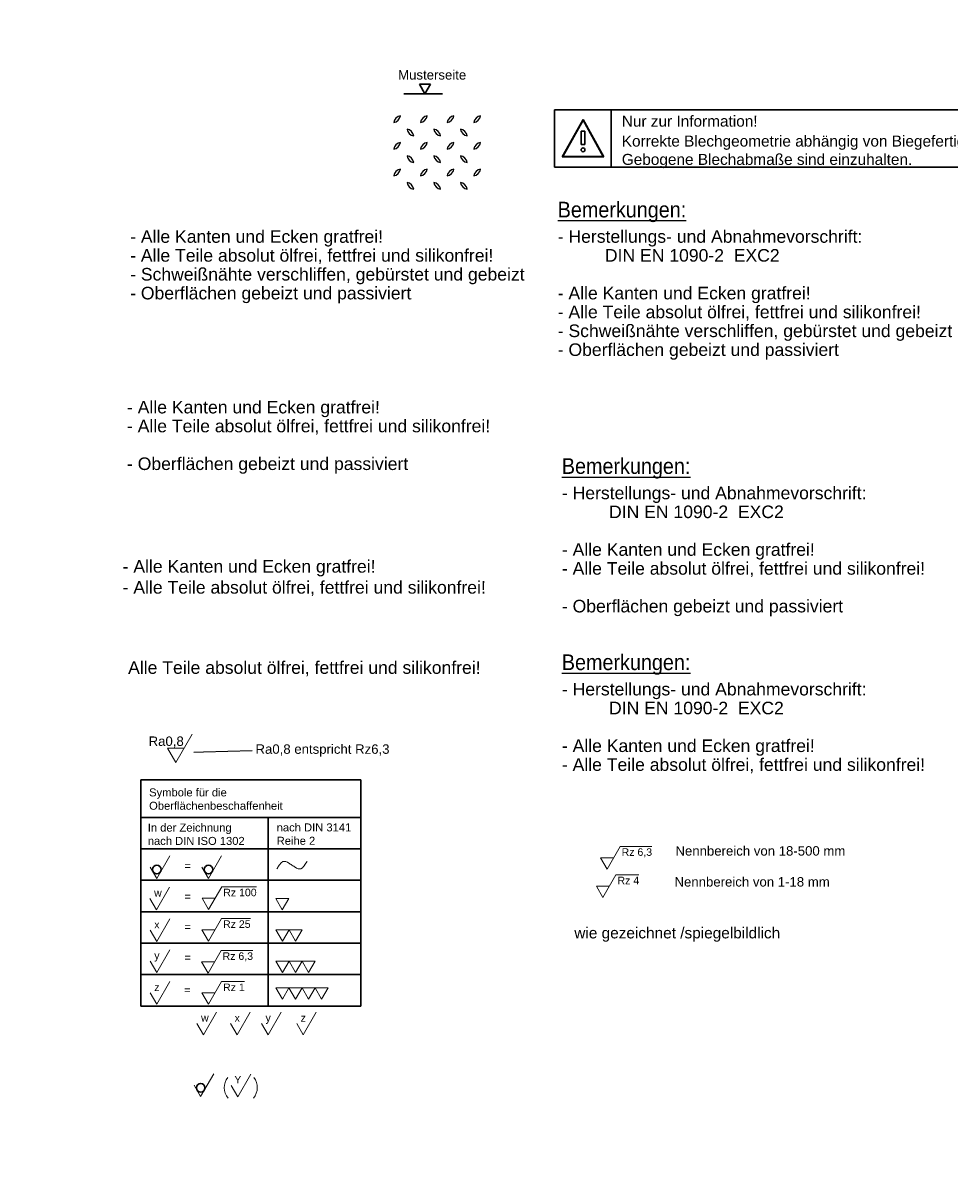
# Model space of a CAD drawing. Header units: millimetres. Extents: x 0 to 1085, y -338 to 366.
# Drawn here: x 427.2 to 723, y 0 to 366.2 of the extents above; entities that cross this region are included whole.
import ezdxf
from ezdxf import colors
from ezdxf.entities.mleader import LeaderData, LeaderLine
from ezdxf.enums import TextEntityAlignment as Align
from ezdxf.math import Vec2, Vec3

# ---------------------------------------------------------------- set-up
doc = ezdxf.new("R2010")
doc.units = ezdxf.units.MM
doc.layers.add('AM_6', color=2, linetype='Continuous')
doc.layers.add('Default', color=7, linetype='Continuous')
doc.styles.add('SEACAD_Arial', font='arial.ttf')

# ---------------------------------------------------------------- blocks, each defined once
blk = doc.blocks.new('SEANNOT_GROUP')
at = {"layer": 'Default', "color": 96, "linetype": 'Continuous', "lineweight": 15}
for p, q in [((613, 97.01), (617.16, 104.21)), ((617.16, 104.21), (627.29, 104.21)), ((610.93, 100.61), (613, 97.01)), ((615.08, 100.61), (610.93, 100.61))]:
    blk.add_line(p, q, dxfattribs=at)
at = {"layer": 'Default', "color": 96, "linetype": 'Continuous', "lineweight": 5, "style": 'SEACAD_Arial'}
blk.add_text('Rz 6,3', height=2.4, dxfattribs=at).set_placement((617.64, 103.61), align=Align.TOP_LEFT)
blk = doc.blocks.new('SEANNOT_GROUP1')
at = {"layer": 'Default', "color": 96, "linetype": 'Continuous', "lineweight": 15}
for p, q in [((609.6, 91.57), (611.68, 87.97)), ((613.76, 91.57), (609.6, 91.57)), ((611.68, 87.97), (615.84, 95.17)), ((615.84, 95.17), (623.15, 95.17))]:
    blk.add_line(p, q, dxfattribs=at)
at = {"layer": 'Default', "color": 96, "linetype": 'Continuous', "lineweight": 5, "style": 'SEACAD_Arial'}
blk.add_text('Rz 4', height=2.4, dxfattribs=at).set_placement((616.32, 94.57), align=Align.TOP_LEFT)
blk = doc.blocks.new('_INTEGRAL')
at = {"color": 0}
for p, q in [((0, 0), (-1, 0)), ((-0.5, -0.5), (0.5, 0.5))]:
    blk.add_line(p, q, dxfattribs=at)
blk = doc.blocks.new('_DOT')
at = {"color": 0}
blk.add_line((0, 0), (-1, 0), dxfattribs=at)
at = {"color": 0, "const_width": 0.333}
blk.add_lwpolyline([(-0.1665, 0, 1), (0.1665, 0, 1)], format="xyb", close=True, dxfattribs=at)
blk = doc.blocks.new('SEANNOT_GROUP8')
at = {"layer": 'Default', "color": 96, "linetype": 'Continuous', "lineweight": 15}
for p, q in [((484.63, 44.28), (488.79, 51.48)), ((482.55, 47.88), (484.63, 44.28))]:
    blk.add_line(p, q, dxfattribs=at)
at = {"layer": 'Default', "color": 96, "linetype": 'Continuous', "lineweight": 5, "style": 'SEACAD_Arial'}
blk.add_text(' w', height=2.4, dxfattribs=at).set_placement((482.93, 50.88), align=Align.TOP_LEFT)
blk = doc.blocks.new('SEANNOT_GROUP9')
at = {"layer": 'Default', "color": 96, "linetype": 'Continuous', "lineweight": 15}
for p, q in [((495.34, 44.24), (499.5, 51.44)), ((493.27, 47.84), (495.34, 44.24))]:
    blk.add_line(p, q, dxfattribs=at)
at = {"layer": 'Default', "color": 96, "linetype": 'Continuous', "lineweight": 5, "style": 'SEACAD_Arial'}
blk.add_text('x', height=2.4, dxfattribs=at).set_placement((494.53, 50.84), align=Align.TOP_LEFT)
blk = doc.blocks.new('SEANNOT_GROUP10')
at = {"layer": 'Default', "color": 96, "linetype": 'Continuous', "lineweight": 15}
for p, q in [((505.18, 44.28), (509.34, 51.48)), ((503.1, 47.88), (505.18, 44.28))]:
    blk.add_line(p, q, dxfattribs=at)
at = {"layer": 'Default', "color": 96, "linetype": 'Continuous', "lineweight": 5, "style": 'SEACAD_Arial'}
blk.add_text('y', height=2.4, dxfattribs=at).set_placement((504.37, 50.88), align=Align.TOP_LEFT)
blk = doc.blocks.new('SEANNOT_GROUP11')
at = {"layer": 'Default', "color": 96, "linetype": 'Continuous', "lineweight": 15}
for p, q in [((516.36, 44.28), (520.51, 51.48)), ((514.28, 47.88), (516.36, 44.28))]:
    blk.add_line(p, q, dxfattribs=at)
at = {"layer": 'Default', "color": 96, "linetype": 'Continuous', "lineweight": 5, "style": 'SEACAD_Arial'}
blk.add_text('z', height=2.4, dxfattribs=at).set_placement((515.55, 50.88), align=Align.TOP_LEFT)
blk = doc.blocks.new('_SE_FILLED')
at = {"color": 0}
blk.add_line((0, 0), (-1, 0), dxfattribs=at)
blk.add_solid([(0, 0), (-1, -0.1665), (-1, 0.1665), (0, 0)], dxfattribs=at)
blk = doc.blocks.new('SEANNOT_GROUP13')
at = {"layer": 'Default', "color": 96, "linetype": 'Continuous', "lineweight": 15}
for p, q in [((475.8, 130.94), (481, 139.94)), ((473.21, 135.44), (475.8, 130.94)), ((478.4, 135.44), (473.21, 135.44))]:
    blk.add_line(p, q, dxfattribs=at)
at = {"layer": 'Default', "color": 96, "linetype": 'Continuous', "lineweight": 5, "style": 'SEACAD_Arial'}
blk.add_text('Ra0,8', height=3, dxfattribs=at).set_placement((467.18, 139.19), align=Align.TOP_LEFT)
blk = doc.blocks.new('Leppersdorf_2')
at = {"layer": 'AM_6', "insert": (-116.42, 52.3), "char_height": 5, "width": 43.6413, "attachment_point": 1, "style": 'SEACAD_Arial'}
blk.add_mtext('{\\fArial|b0||i0||c0|p34;\\C0;\\L\\H5.;\\W0.9;Bemerkungen:\\P}', dxfattribs=at)
at = {"layer": 'Default', "insert": (-116.41, 43.24), "char_height": 4, "width": 127.6, "attachment_point": 1, "line_spacing_factor": 0.9}
blk.add_mtext('{\\fArial|b0||i0||c0|p34;\\C7;\\H4.;\\W1.;- Herstellungs- und Abnahmevorschrift: \\P}{\\fArial|b0||i0||c0|p34;\\C7;\\H4.;\\W1.;\\pxi3.75;DIN EN 1090-2  EXC2\\P}{\\fArial|b0||i0||c0|p34;\\C7;\\H4.;\\W1.;\\pxi3.75;\\P}{\\fArial|b0||i0||c0|p34;\\C7;\\H4.;\\W1.;\\pi0,l0;- Alle Kanten und Ecken gratfrei!\\P}{\\fArial|b0||i0||c0|p34;\\C7;\\H4.;\\W1.;\\pi0,l0;- Alle Teile absolut ölfrei, fettfrei und silikonfrei!\\P}{\\fArial|b0||i0||c0|p34;\\C7;\\H4.;\\W1.;\\pi0,l0;\\P}{\\fArial|b0||i0||c0|p34;\\C7;\\H4.;\\W1.;\\pi0,l0;- Oberflächen gebeizt und passiviert}', dxfattribs=at)
blk = doc.blocks.new('Leppersdorf')
at = {"layer": 'AM_6', "insert": (-126.42, 52.06), "char_height": 5, "width": 43.6413, "attachment_point": 1, "style": 'SEACAD_Arial'}
blk.add_mtext('{\\fArial|b0||i0||c0|p34;\\C0;\\L\\H5.;\\W0.9;Bemerkungen:\\P}', dxfattribs=at)
at = {"layer": 'Default', "insert": (-126.41, 43.01), "char_height": 4, "width": 138.5044, "attachment_point": 1, "line_spacing_factor": 0.9}
blk.add_mtext('{\\fArial|b0||i0||c0|p34;\\C7;\\H4.;\\W1.;- Herstellungs- und Abnahmevorschrift: \\P}{\\fArial|b0||i0||c0|p34;\\C7;\\H4.;\\W1.;\\pxi3.75;DIN EN 1090-2  EXC2\\P}{\\fArial|b0||i0||c0|p34;\\C7;\\H4.;\\W1.;\\pxi3.75;\\P}{\\fArial|b0||i0||c0|p34;\\C7;\\H4.;\\W1.;\\pi0,l0;- Alle Kanten und Ecken gratfrei!\\P}{\\fArial|b0||i0||c0|p34;\\C7;\\H4.;\\W1.;\\pi0,l0;- Alle Teile absolut ölfrei, fettfrei und silikonfrei!\\P}{\\fArial|b0||i0||c0|p34;\\C7;\\H4.;\\W1.;\\pi0,l0;- Schweißnähte verschliffen, gebürstet und gebeizt\\P}{\\fArial|b0||i0||c0|p34;\\C7;\\H4.;\\W1.;\\pi0,l0;- Oberflächen gebeizt und passiviert}', dxfattribs=at)
blk = doc.blocks.new('Bemerkung1')
at = {"layer": 'AM_6', "insert": (-116.37, 39.55), "char_height": 5, "width": 43.6413, "attachment_point": 1, "style": 'SEACAD_Arial'}
blk.add_mtext('{\\fArial|b0||i0||c0|p34;\\C0;\\L\\H5.;\\W0.9;Bemerkungen:\\P}', dxfattribs=at)
at = {"layer": 'Default', "insert": (-116.36, 30.49), "char_height": 4, "width": 127.6, "attachment_point": 1, "line_spacing_factor": 0.9}
blk.add_mtext('{\\fArial|b0||i0||c0|p34;\\C7;\\H4.;\\W1.;- Herstellungs- und Abnahmevorschrift: \\P}{\\fArial|b0||i0||c0|p34;\\C7;\\H4.;\\W1.;\\pxi3.75;DIN EN 1090-2  EXC2\\P}{\\fArial|b0||i0||c0|p34;\\C7;\\H4.;\\W1.;\\pxi3.75;\\P}{\\fArial|b0||i0||c0|p34;\\C7;\\H4.;\\W1.;\\pi0,l0;- Alle Kanten und Ecken gratfrei!\\P}{\\fArial|b0||i0||c0|p34;\\C7;\\H4.;\\W1.;\\pi0,l0;- Alle Teile absolut ölfrei, fettfrei und silikonfrei!\\P}', dxfattribs=at)
blk = doc.blocks.new('Achtung')
at = {"color": 1, "linetype": 'Continuous', "lineweight": 35}
for p, q in [((-6.62, 11.91), (-13.24, 0)), ((-13.02, 0.13), (-6.62, 11.65)), ((-6.62, 11.91), (0, 0)), ((-6.62, 11.65), (-6.62, 11.91)), ((0, 0), (-6.62, 11.91)), ((-6.62, 11.65), (-0.22, 0.13)), ((-13.24, 0), (-13.02, 0.13)), ((-13.24, 0), (-13.02, 0.13)), ((0, 0), (-13.24, 0)), ((-13.02, 0.13), (-0.22, 0.13)), ((-0.22, 0.13), (0, 0)), ((-0.22, 0.13), (0, 0))]:
    blk.add_line(p, q, dxfattribs=at)
at = {"color": 7, "linetype": 'Continuous', "lineweight": 35}
for p, q in [((-7.22, 3.86), (-7.22, 8.12)), ((-7.22, 8.12), (-6.01, 8.12)), ((-6.01, 8.12), (-6.01, 3.86)), ((-6.01, 3.86), (-7.22, 3.86))]:
    blk.add_line(p, q, dxfattribs=at)
blk.add_circle((-6.62, 2.22), 0.599, dxfattribs=at)
at = {"layer": 'Default', "color": 1, "linetype": 'Continuous', "lineweight": 35}
for p, q in [((-6.62, 11.91), (-6.62, 11.65)), ((-3, 0), (-13.24, 0))]:
    blk.add_line(p, q, dxfattribs=at)
blk = doc.blocks.new('Blechgeometrie')
at = {"layer": 'Default', "color": 7, "linetype": 'Continuous', "lineweight": 35}
for p, q in [((0, 0), (0, 18.26)), ((0, 18.26), (141.61, 18.26)), ((17.94, 18.26), (17.94, 0)), ((141.61, 18.26), (141.61, 0)), ((141.61, 0), (0, 0))]:
    blk.add_line(p, q, dxfattribs=at)
at = {"layer": 'Default', "color": 7}
blk.add_blockref('Achtung', (15.65, 3.34), dxfattribs=at)
at = {"layer": 'AM_6', "insert": (21.35, 16.43), "char_height": 3.5, "width": 51.3872, "attachment_point": 1}
blk.add_mtext('{\\fArial|b0||i0||c0|p34;\\C0;\\H3.5;\\W1.;Nur zur Information!\\P}', dxfattribs=at)
at = {"layer": 'Default', "insert": (21.35, 10.09), "char_height": 3.5, "width": 120.2586, "attachment_point": 1}
blk.add_mtext('{\\fArial|b0||i0||c0|p34;\\C7;\\H3.5;\\W1.;Korrekte Blechgeometrie abhängig von Biegefertigung.\\P}{\\fArial|b0||i0||c0|p34;\\C7;\\H3.5;\\W1.;Gebogene Blechabmaße sind einzuhalten. }', dxfattribs=at)
blk = doc.blocks.new('Oberflächen_Kanten')
at = {"layer": 'Default', "insert": (-116.72, 12.13), "char_height": 4, "width": 123.8696, "attachment_point": 1}
blk.add_mtext('{\\fArial|b0||i0||c0|p34;\\C7;\\H4.;\\W1.;Alle Teile absolut ölfrei, fettfrei und silikonfrei!\\P}', dxfattribs=at)
blk = doc.blocks.new('wg_spb_dt')
at = {"layer": 'Default', "insert": (-66.35, 5.05), "char_height": 3.5, "width": 66.3262, "attachment_point": 1}
blk.add_mtext('{\\fArial|b0||i0||c0|p34;\\C7;\\H3.5;\\W1.;wie gezeichnet /spiegelbildlich}', dxfattribs=at)
blk = doc.blocks.new('Edelstahl_SBG')
at = {"layer": 'Default', "insert": (-125.99, 24.12), "char_height": 4, "width": 138.5044, "attachment_point": 1, "line_spacing_factor": 0.9}
blk.add_mtext('{\\fArial|b0||i0||c0|p34;\\C7;\\H4.;\\W1.;- Alle Kanten und Ecken gratfrei!\\P}{\\fArial|b0||i0||c0|p34;\\C7;\\H4.;\\W1.;- Alle Teile absolut ölfrei, fettfrei und silikonfrei!\\P}{\\fArial|b0||i0||c0|p34;\\C7;\\H4.;\\W1.;- Schweißnähte verschliffen, gebürstet und gebeizt\\P}{\\fArial|b0||i0||c0|p34;\\C7;\\H4.;\\W1.;- Oberflächen gebeizt und passiviert}', dxfattribs=at)
blk = doc.blocks.new('Edelstahl_0-Teile')
at = {"layer": 'Default', "insert": (-116.26, 23.8), "char_height": 4, "width": 127.6, "attachment_point": 1, "line_spacing_factor": 0.9}
blk.add_mtext('{\\fArial|b0||i0||c0|p34;\\C7;\\H4.;\\W1.;- Alle Kanten und Ecken gratfrei!\\P}{\\fArial|b0||i0||c0|p34;\\C7;\\H4.;\\W1.;- Alle Teile absolut ölfrei, fettfrei und silikonfrei!\\P}{\\fArial|b0||i0||c0|p34;\\C7;\\H4.;\\W1.;\\P}{\\fArial|b0||i0||c0|p34;\\C7;\\H4.;\\W1.;- Oberflächen gebeizt und passiviert}', dxfattribs=at)
blk = doc.blocks.new('Einzelteile')
at = {"layer": 'Default', "insert": (-116.26, 11.5), "char_height": 4, "width": 127.6, "attachment_point": 1}
blk.add_mtext('{\\fArial|b0||i0||c0|p34;\\C7;\\H4.;\\W1.;- Alle Kanten und Ecken gratfrei!\\P}{\\fArial|b0||i0||c0|p34;\\C7;\\H4.;\\W1.;- Alle Teile absolut ölfrei, fettfrei und silikonfrei!\\P}', dxfattribs=at)
blk = doc.blocks.new('SEANNOT_GROUP16')
at = {"layer": 'Default', "color": 96, "linetype": 'Continuous', "lineweight": 15}
for p, q in [((3.07, 0.46), (7.23, 7.66)), ((1, 4.06), (3.07, 0.46))]:
    blk.add_line(p, q, dxfattribs=at)
at = {"layer": 'Default', "color": 96, "linetype": 'Continuous', "lineweight": 5, "style": 'SEACAD_Arial'}
blk.add_text('Y', height=2.4, dxfattribs=at).set_placement((1.98, 7.06), align=Align.TOP_LEFT)
blk = doc.blocks.new('Oberflächenzeichen_mit_Klammer')
at = {"layer": 'Default', "color": 96, "linetype": 'Continuous', "lineweight": 18}
for start, end in [(142.0442, 219.6121), (320.3879, 37.9558)]:
    blk.add_arc((4.04, 3.34), 5.24, start, end, dxfattribs=at)
at = {"layer": 'Default'}
blk.add_blockref('SEANNOT_GROUP16', (0, 0), dxfattribs=at)
blk = doc.blocks.new('SEANNOT_GROUP17')
at = {"layer": 'Default', "color": 96, "linetype": 'Continuous', "lineweight": 15}
for p, q in [((-0.01, 0), (4.15, 7.2)), ((-2.08, 3.6), (-0.01, 0))]:
    blk.add_line(p, q, dxfattribs=at)
blk = doc.blocks.new('OF_unbearbeitet')
at = {"layer": 'Default', "color": 96, "linetype": 'Continuous', "lineweight": 35}
blk.add_circle((0, 2.8), 1.37, dxfattribs=at)
at = {"layer": 'Default'}
blk.add_blockref('SEANNOT_GROUP17', (0, 0), dxfattribs=at)
blk = doc.blocks.new('SEANNOT_GROUP18')
at = {"layer": 'Default', "color": 96, "linetype": 'Continuous', "lineweight": 15}
blk.add_open_spline([(-26.66, 43.63), (-25.94, 44.83), (-24.86, 46.03), (-24.26, 46.03), (-23.66, 46.03), (-20.06, 43.63), (-19.46, 43.63), (-18.86, 43.63), (-17.78, 44.83), (-17.06, 46.03)], degree=2, dxfattribs=at)
blk = doc.blocks.new('SEANNOT_GROUP19')
at = {"layer": 'Default', "color": 96, "linetype": 'Continuous', "lineweight": 15}
for p, q in [((-48.37, 30.73), (-44.21, 37.93)), ((-44.21, 37.93), (-33.14, 37.93)), ((-50.45, 34.33), (-48.37, 30.73)), ((-46.29, 34.33), (-50.45, 34.33))]:
    blk.add_line(p, q, dxfattribs=at)
at = {"layer": 'Default', "color": 96, "linetype": 'Continuous', "lineweight": 5, "style": 'SEACAD_Arial'}
blk.add_text('Rz 100', height=2.4, dxfattribs=at).set_placement((-43.73, 37.33), align=Align.TOP_LEFT)
blk = doc.blocks.new('SEANNOT_GROUP20')
at = {"layer": 'Default', "color": 96, "linetype": 'Continuous', "lineweight": 15}
for p, q in [((-48.42, 20.67), (-44.26, 27.87)), ((-44.26, 27.87), (-35.07, 27.87)), ((-50.5, 24.27), (-48.42, 20.67)), ((-46.34, 24.27), (-50.5, 24.27))]:
    blk.add_line(p, q, dxfattribs=at)
at = {"layer": 'Default', "color": 96, "linetype": 'Continuous', "lineweight": 5, "style": 'SEACAD_Arial'}
blk.add_text('Rz 25', height=2.4, dxfattribs=at).set_placement((-43.78, 27.27), align=Align.TOP_LEFT)
blk = doc.blocks.new('SEANNOT_GROUP21')
at = {"layer": 'Default', "color": 96, "linetype": 'Continuous', "lineweight": 15}
for p, q in [((-48.56, 10.48), (-44.41, 17.68)), ((-44.41, 17.68), (-34.27, 17.68)), ((-50.64, 14.08), (-48.56, 10.48)), ((-46.49, 14.08), (-50.64, 14.08))]:
    blk.add_line(p, q, dxfattribs=at)
at = {"layer": 'Default', "color": 96, "linetype": 'Continuous', "lineweight": 5, "style": 'SEACAD_Arial'}
blk.add_text('Rz 6,3', height=2.4, dxfattribs=at).set_placement((-43.93, 17.08), align=Align.TOP_LEFT)
blk = doc.blocks.new('SEANNOT_GROUP22')
at = {"layer": 'Default', "color": 96, "linetype": 'Continuous', "lineweight": 15}
for p, q in [((-48.41, 0.56), (-44.26, 7.76)), ((-44.26, 7.76), (-36.94, 7.76)), ((-50.49, 4.16), (-48.41, 0.56)), ((-46.34, 4.16), (-50.49, 4.16))]:
    blk.add_line(p, q, dxfattribs=at)
at = {"layer": 'Default', "color": 96, "linetype": 'Continuous', "lineweight": 5, "style": 'SEACAD_Arial'}
blk.add_text('Rz 1', height=2.4, dxfattribs=at).set_placement((-43.78, 7.16), align=Align.TOP_LEFT)
blk = doc.blocks.new('SEANNOT_GROUP23')
at = {"layer": 'Default', "color": 96, "linetype": 'Continuous', "lineweight": 15}
for p, q in [((-27.02, 34.18), (-24.94, 30.58)), ((-22.87, 34.18), (-27.02, 34.18)), ((-24.94, 30.58), (-22.87, 34.18))]:
    blk.add_line(p, q, dxfattribs=at)
blk = doc.blocks.new('SEANNOT_GROUP24')
at = {"layer": 'Default', "color": 96, "linetype": 'Continuous', "lineweight": 15}
for p, q in [((-26.95, 24.24), (-24.87, 20.64)), ((-22.79, 24.24), (-26.95, 24.24)), ((-24.87, 20.64), (-22.79, 24.24))]:
    blk.add_line(p, q, dxfattribs=at)
blk = doc.blocks.new('SEANNOT_GROUP25')
at = {"layer": 'Default', "color": 96, "linetype": 'Continuous', "lineweight": 15}
for p, q in [((-22.79, 24.24), (-20.71, 20.64)), ((-18.63, 24.24), (-22.79, 24.24)), ((-20.71, 20.64), (-18.63, 24.24))]:
    blk.add_line(p, q, dxfattribs=at)
blk = doc.blocks.new('SEANNOT_GROUP26')
at = {"layer": 'Default', "color": 96, "linetype": 'Continuous', "lineweight": 15}
for p, q in [((-26.96, 14.28), (-24.88, 10.68)), ((-22.8, 14.28), (-26.96, 14.28)), ((-24.88, 10.68), (-22.8, 14.28))]:
    blk.add_line(p, q, dxfattribs=at)
blk = doc.blocks.new('SEANNOT_GROUP27')
at = {"layer": 'Default', "color": 96, "linetype": 'Continuous', "lineweight": 15}
for p, q in [((-22.8, 14.28), (-20.72, 10.68)), ((-18.65, 14.28), (-22.8, 14.28)), ((-20.72, 10.68), (-18.65, 14.28))]:
    blk.add_line(p, q, dxfattribs=at)
blk = doc.blocks.new('SEANNOT_GROUP28')
at = {"layer": 'Default', "color": 96, "linetype": 'Continuous', "lineweight": 15}
for p, q in [((-18.65, 14.28), (-16.57, 10.68)), ((-14.49, 14.28), (-18.65, 14.28)), ((-16.57, 10.68), (-14.49, 14.28))]:
    blk.add_line(p, q, dxfattribs=at)
blk = doc.blocks.new('SEANNOT_GROUP29')
at = {"layer": 'Default', "color": 96, "linetype": 'Continuous', "lineweight": 15}
for p, q in [((-26.97, 5.77), (-24.89, 2.17)), ((-22.81, 5.77), (-26.97, 5.77)), ((-24.89, 2.17), (-22.81, 5.77))]:
    blk.add_line(p, q, dxfattribs=at)
blk = doc.blocks.new('SEANNOT_GROUP30')
at = {"layer": 'Default', "color": 96, "linetype": 'Continuous', "lineweight": 15}
for p, q in [((-22.81, 5.77), (-20.73, 2.17)), ((-18.65, 5.77), (-22.81, 5.77)), ((-20.73, 2.17), (-18.65, 5.77))]:
    blk.add_line(p, q, dxfattribs=at)
blk = doc.blocks.new('SEANNOT_GROUP31')
at = {"layer": 'Default', "color": 96, "linetype": 'Continuous', "lineweight": 15}
for p, q in [((-18.65, 5.77), (-16.57, 2.17)), ((-14.5, 5.77), (-18.65, 5.77)), ((-16.57, 2.17), (-14.5, 5.77))]:
    blk.add_line(p, q, dxfattribs=at)
blk = doc.blocks.new('SEANNOT_GROUP32')
at = {"layer": 'Default', "color": 96, "linetype": 'Continuous', "lineweight": 15}
for p, q in [((-14.5, 5.77), (-12.42, 2.17)), ((-10.34, 5.77), (-14.5, 5.77)), ((-12.42, 2.17), (-10.34, 5.77))]:
    blk.add_line(p, q, dxfattribs=at)
blk = doc.blocks.new('SEANNOT_GROUP33')
at = {"layer": 'Default', "color": 96, "linetype": 'Continuous', "lineweight": 15}
for p, q in [((-64.95, 30.61), (-60.79, 37.81)), ((-67.03, 34.21), (-64.95, 30.61))]:
    blk.add_line(p, q, dxfattribs=at)
at = {"layer": 'Default', "color": 96, "linetype": 'Continuous', "lineweight": 5, "style": 'SEACAD_Arial'}
blk.add_text(' w', height=2.4, dxfattribs=at).set_placement((-66.64, 37.21), align=Align.TOP_LEFT)
blk = doc.blocks.new('SEANNOT_GROUP34')
at = {"layer": 'Default', "color": 96, "linetype": 'Continuous', "lineweight": 15}
for p, q in [((-64.86, 20.51), (-60.7, 27.71)), ((-66.93, 24.11), (-64.86, 20.51))]:
    blk.add_line(p, q, dxfattribs=at)
at = {"layer": 'Default', "color": 96, "linetype": 'Continuous', "lineweight": 5, "style": 'SEACAD_Arial'}
blk.add_text('x', height=2.4, dxfattribs=at).set_placement((-65.67, 27.11), align=Align.TOP_LEFT)
blk = doc.blocks.new('SEANNOT_GROUP35')
at = {"layer": 'Default', "color": 96, "linetype": 'Continuous', "lineweight": 15}
for p, q in [((-64.85, 10.68), (-60.69, 17.88)), ((-66.93, 14.28), (-64.85, 10.68))]:
    blk.add_line(p, q, dxfattribs=at)
at = {"layer": 'Default', "color": 96, "linetype": 'Continuous', "lineweight": 5, "style": 'SEACAD_Arial'}
blk.add_text('y', height=2.4, dxfattribs=at).set_placement((-65.66, 17.28), align=Align.TOP_LEFT)
blk = doc.blocks.new('SEANNOT_GROUP36')
at = {"layer": 'Default', "color": 96, "linetype": 'Continuous', "lineweight": 15}
for p, q in [((-64.86, 0.58), (-60.7, 7.78)), ((-66.94, 4.18), (-64.86, 0.58))]:
    blk.add_line(p, q, dxfattribs=at)
at = {"layer": 'Default', "color": 96, "linetype": 'Continuous', "lineweight": 5, "style": 'SEACAD_Arial'}
blk.add_text('z', height=2.4, dxfattribs=at).set_placement((-65.67, 7.18), align=Align.TOP_LEFT)
blk = doc.blocks.new('Oberflächen')
at = {"layer": 'Default', "color": 7, "linetype": 'Continuous', "lineweight": 35}
for p, q in [((-69.89, 71.96), (-69.89, 0)), ((-69.89, 71.96), (0, 71.96)), ((0, 71.96), (0, 0)), ((-69.89, 60), (0, 60)), ((-29.47, 60), (-29.47, 0)), ((-69.89, 50), (0, 50)), ((-69.89, 40), (0, 40)), ((-69.89, 30), (0, 30)), ((-69.89, 20), (0, 20)), ((-69.89, 10), (0, 10)), ((-69.89, 0), (0, 0))]:
    blk.add_line(p, q, dxfattribs=at)
at = {"layer": 'Default', "color": 7}
for p in [(-64.86, 40.62), (-48.42, 40.62)]:
    blk.add_blockref('OF_unbearbeitet', p, dxfattribs=at)
at = {"layer": 'Default'}
for name in ['SEANNOT_GROUP18', 'SEANNOT_GROUP33', 'SEANNOT_GROUP19', 'SEANNOT_GROUP23', 'SEANNOT_GROUP34', 'SEANNOT_GROUP20', 'SEANNOT_GROUP24', 'SEANNOT_GROUP25', 'SEANNOT_GROUP35', 'SEANNOT_GROUP21', 'SEANNOT_GROUP26', 'SEANNOT_GROUP27', 'SEANNOT_GROUP28', 'SEANNOT_GROUP36', 'SEANNOT_GROUP22', 'SEANNOT_GROUP29', 'SEANNOT_GROUP30', 'SEANNOT_GROUP31', 'SEANNOT_GROUP32']:
    blk.add_blockref(name, (0, 0), dxfattribs=at)
at = {"layer": 'AM_6', "insert": (-67.3, 69.24), "char_height": 2.5452, "width": 56.0497, "attachment_point": 1}
blk.add_mtext('{\\fArial|b0||i0||c0|p34;\\C0;\\H2.5452;\\W1.;Symbole für die \\P}{\\fArial|b0||i0||c0|p34;\\C0;\\H2.5452;\\W1.;Oberflächenbeschaffenheit}', dxfattribs=at)
at = {"layer": 'Default', "char_height": 2.5452, "attachment_point": 1}
for s, insert, width in [('{\\fArial|b0||i0||c0|p34;\\C7;\\H2.5452;\\W1.;In der Zeichnung\\P}{\\fArial|b0||i0||c0|p34;\\C7;\\H2.5452;\\W1.;nach DIN ISO 1302}', (-67.73, 58.05), 34.572), ('{\\fArial|b0||i0||c0|p34;\\C7;\\H2.5452;\\W1.;nach DIN 3141\\P}{\\fArial|b0||i0||c0|p34;\\C7;\\H2.5452;\\W1.;Reihe 2}', (-26.72, 58.1), 24.6273), ('{\\fArial|b0||i0||c0|p34;\\C7;\\H2.5452;\\W1.; =}', (-57.04, 45.84), 3.9679), ('{\\fArial|b0||i0||c0|p34;\\C7;\\H2.5452;\\W1.; =}', (-57.04, 36.13), 3.9679), ('{\\fArial|b0||i0||c0|p34;\\C7;\\H2.5452;\\W1.; =}', (-57.04, 26.45), 3.9679), ('{\\fArial|b0||i0||c0|p34;\\C7;\\H2.5452;\\W1.; =}', (-57.04, 16.71), 3.9679), ('{\\fArial|b0||i0||c0|p34;\\C7;\\H2.5452;\\W1.; =}', (-57.14, 6.34), 3.9679)]:
    blk.add_mtext(s, dxfattribs=dict(at, insert=insert, width=width))
blk = doc.blocks.new('Tränenblech_Muster')
at = {"layer": 'Default', "color": 7, "linetype": 'Continuous', "lineweight": 25}
for centre, start, end in [((-10.17, 8.91), 98.1301, 171.8699), ((-13, 11.74), 278.1301, 351.8699), ((-1.68, 8.91), 98.1301, 171.8699), ((-4.51, 11.74), 278.1301, 351.8699), ((3.97, 11.74), 278.1301, 351.8699), ((6.8, 8.91), 98.1301, 171.8699), ((12.46, 11.74), 278.1301, 351.8699), ((15.29, 8.91), 98.1301, 171.8699), ((-8.76, 4.67), 8.1301, 81.8699), ((-5.93, 7.5), 188.1301, 261.8699), ((2.56, 7.5), 188.1301, 261.8699), ((-0.27, 4.67), 8.1301, 81.8699), ((-0.27, 4.67), 8.1301, 81.8699), ((2.56, 7.5), 188.1301, 261.8699), ((11.04, 7.5), 188.1301, 261.8699), ((8.22, 4.67), 8.1301, 81.8699), ((8.22, 4.67), 8.1301, 81.8699), ((11.04, 7.5), 188.1301, 261.8699), ((-10.17, 0.43), 98.1301, 171.8699), ((-13, 3.25), 278.1301, 351.8699), ((-4.51, 3.25), 278.1301, 351.8699), ((-1.68, 0.43), 98.1301, 171.8699), ((6.8, 0.43), 98.1301, 171.8699), ((3.97, 3.25), 278.1301, 351.8699), ((12.46, 3.25), 278.1301, 351.8699), ((15.29, 0.43), 98.1301, 171.8699), ((-8.76, -3.82), 8.1301, 81.8699), ((-5.93, -0.99), 188.1301, 261.8699), ((2.56, -0.99), 188.1301, 261.8699), ((-0.27, -3.82), 8.1301, 81.8699), ((11.04, -0.99), 188.1301, 261.8699), ((8.22, -3.82), 8.1301, 81.8699), ((8.22, -3.82), 8.1301, 81.8699), ((11.04, -0.99), 188.1301, 261.8699), ((-10.17, -8.06), 98.1301, 171.8699), ((-13, -5.23), 278.1301, 351.8699), ((-1.68, -8.06), 98.1301, 171.8699), ((-4.51, -5.23), 278.1301, 351.8699), ((3.97, -5.23), 278.1301, 351.8699), ((6.8, -8.06), 98.1301, 171.8699), ((15.29, -8.06), 98.1301, 171.8699), ((12.46, -5.23), 278.1301, 351.8699), ((-5.93, -9.47), 188.1301, 261.8699), ((-8.76, -12.3), 8.1301, 81.8699), ((2.56, -9.47), 188.1301, 261.8699), ((-0.27, -12.3), 8.1301, 81.8699), ((8.22, -12.3), 8.1301, 81.8699), ((11.04, -9.47), 188.1301, 261.8699)]:
    blk.add_arc(centre, 2.5, start, end, dxfattribs=at)
blk = doc.blocks.new('Musterseite_01')
at = {"color": 7, "linetype": 'Continuous', "lineweight": 35}
for p, q in [((-6.72, 0), (5.62, 0)), ((-1.73, 3), (0, 0)), ((1.73, 3), (-1.73, 3)), ((0, 0), (1.73, 3))]:
    blk.add_line(p, q, dxfattribs=at)
at = {"layer": 'Default', "insert": (-9.68, 7.5), "char_height": 3, "width": 23.5736, "attachment_point": 1}
blk.add_mtext('{\\fArial|b0||i0||c0|p34;\\C7;\\H3.;\\W1.; Musterseite}', dxfattribs=at)

msp = doc.modelspace()

# ---------------------------------------------------------------- block references
at = {"layer": 'Default', "color": 7}
for name, p in [('Musterseite_01', (555.06, 343.68)), ('Blechgeometrie', (596.33, 320.28)), ('Tränenblech_Muster', (557.8, 325.25)), ('Leppersdorf', (723.72, 257.25)), ('Edelstahl_SBG', (587.29, 276.13)), ('Edelstahl_0-Teile', (576.56, 222.17)), ('Leppersdorf_2', (715.04, 175.43)), ('Einzelteile', (575.17, 183.81)), ('Bemerkung1', (714.99, 125.76)), ('Oberflächen_Kanten', (577.38, 150.99)), ('Oberflächen', (534.64, 53.43)), ('wg_spb_dt', (668.93, 73.4)), ('OF_unbearbeitet', (483.74, 24.64)), ('Oberflächenzeichen_mit_Klammer', (492.46, 24.13))]:
    msp.add_blockref(name, p, dxfattribs=at)
at = {"layer": 'Default'}
for name in ['SEANNOT_GROUP13', 'SEANNOT_GROUP', 'SEANNOT_GROUP1', 'SEANNOT_GROUP8', 'SEANNOT_GROUP9', 'SEANNOT_GROUP10', 'SEANNOT_GROUP11']:
    msp.add_blockref(name, (0, 0), dxfattribs=at)

# ---------------------------------------------------------------- leaders
at = {"layer": 'Default', "color": 7, "linetype": 'Continuous', "lineweight": 35}
ml = msp.add_multileader_mtext('Standard', dxfattribs=at)
ml.set_content('{\\pxsm0.9;\\fArial|b0||i0||c0|p34;\\W1.;WIG-Schweißen -Edelstahl (V2A)\\P}', color=7)
ml.set_leader_properties()
ml.set_arrow_properties(name='DOT')
ml.build(insert=Vec2(0, 0))
ml.multileader.update_dxf_attribs({"leader_type": 0, "dogleg_length": 0, "arrow_head_size": 8})
ctx = ml.context
ctx.base_point, ctx.char_height, ctx.arrow_head_size, ctx.landing_gap_size = Vec3(761.49, 356.37), 14, 8, 4.9
notes = []
notes.append((ctx, [(0, (0, 0, 0), (0, 0), (1, 0), 1, [])]))
ctx.mtext.insert = Vec3(763.49, 365.43)
ml = msp.add_multileader_mtext('Standard', dxfattribs=at)
ml.set_content('{\\pxsm0.9;\\fArial|b0||i0||c0|p34;\\W1.;WIG-Schweißen -Edelstahl (V4A)\\P}', color=7)
ml.set_leader_properties()
ml.set_arrow_properties(name='DOT')
ml.build(insert=Vec2(0, 0))
ml.multileader.update_dxf_attribs({"leader_type": 0, "dogleg_length": 0, "arrow_head_size": 8})
ctx = ml.context
ctx.base_point, ctx.char_height, ctx.arrow_head_size, ctx.landing_gap_size = Vec3(764.61, 234), 14, 8, 4.9
notes.append((ctx, [(0, (0, 0, 0), (0, 0), (1, 0), 1, [])]))
ctx.mtext.insert = Vec3(766.61, 243.05)
at = {"layer": 'Default', "color": 96, "linetype": 'Continuous', "lineweight": 15}
ml = msp.add_multileader_mtext('Standard', dxfattribs=at)
ml.set_content('{\\pxsm0.9;\\fArial|b0||i0||c0|p34;\\W1.;Ra0,8 entspricht Rz6,3\\P}', color=96)
ml.set_leader_properties()
ml.set_arrow_properties(name='_SE_FILLED')
ml.build(insert=Vec2(0, 0))
ml.multileader.update_dxf_attribs({"dogleg_length": 0, "arrow_head_size": 3})
ctx = ml.context
ctx.base_point, ctx.char_height, ctx.arrow_head_size, ctx.landing_gap_size = Vec3(499.18, 135.26), 3, 3, 1.05
notes.append((ctx, [(0, (1, 1, 0), (500.13, 134.76), (1, 0), 0, [(0, [(481.6, 134.17)], 0, [])])]))
ctx.mtext.insert = Vec3(501.18, 136.68)
at = {"layer": 'Default', "color": 7, "linetype": 'Continuous', "lineweight": 35}
ml = msp.add_multileader_mtext('Standard', dxfattribs=at)
ml.set_content('{\\pxsm0.9;\\fArial|b0||i0||c0|p34;\\W1.;Laserschweißen\\P}', color=7)
ml.set_leader_properties()
ml.set_arrow_properties(name='DOT')
ml.build(insert=Vec2(0, 0))
ml.multileader.update_dxf_attribs({"leader_type": 0, "dogleg_length": 0, "arrow_head_size": 8})
ctx = ml.context
ctx.base_point, ctx.char_height, ctx.arrow_head_size, ctx.landing_gap_size = Vec3(778.77, 109.37), 14, 8, 4.9
notes.append((ctx, [(0, (0, 0, 0), (0, 0), (1, 0), 1, [])]))
ctx.mtext.insert = Vec3(780.77, 116.48)
at = {"layer": 'Default', "color": 96, "linetype": 'Continuous', "lineweight": 15}
ml = msp.add_multileader_mtext('Standard', dxfattribs=at)
ml.set_content('{\\pxsm0.9;\\fArial|b0||i0||c0|p34;\\W1.;Nennbereich von 18-500 mm\\P}', color=96)
ml.set_leader_properties()
ml.set_arrow_properties(name='INTEGRAL')
ml.build(insert=Vec2(0, 0))
ml.multileader.update_dxf_attribs({"leader_type": 0, "dogleg_length": 0, "arrow_head_size": 1.5})
ctx = ml.context
ctx.base_point, ctx.char_height, ctx.arrow_head_size, ctx.landing_gap_size = Vec3(632.75, 102.76), 3, 1.5, 1.05
notes.append((ctx, [(0, (0, 0, 0), (0, 0), (1, 0), 1, [])]))
ctx.mtext.insert = Vec3(634.75, 104.29)
ml = msp.add_multileader_mtext('Standard', dxfattribs=at)
ml.set_content('{\\pxsm0.9;\\fArial|b0||i0||c0|p34;\\W1.;Nennbereich von 1-18 mm\\P}', color=96)
ml.set_leader_properties()
ml.set_arrow_properties(name='INTEGRAL')
ml.build(insert=Vec2(0, 0))
ml.multileader.update_dxf_attribs({"leader_type": 0, "dogleg_length": 0, "arrow_head_size": 1.5})
ctx = ml.context
ctx.base_point, ctx.char_height, ctx.arrow_head_size, ctx.landing_gap_size = Vec3(632.45, 92.92), 3, 1.5, 1.05
notes.append((ctx, [(0, (0, 0, 0), (0, 0), (1, 0), 1, [])]))
ctx.mtext.insert = Vec3(634.45, 94.45)
for ctx, leaders in notes:
    for number, flags, end, landing, length, lines in leaders:
        leader = LeaderData()
        leader.index, (leader.has_last_leader_line, leader.has_dogleg_vector, leader.attachment_direction) = number, flags
        leader.last_leader_point, leader.dogleg_vector, leader.dogleg_length = Vec3(end), Vec3(landing), length
        for number, points, colour, breaks in lines:
            line = LeaderLine()
            line.index, line.vertices, line.color, line.breaks = number, Vec3.list(points), colors.encode_raw_color(colour), breaks
            leader.lines.append(line)
        ctx.leaders.append(leader)

doc.saveas('drawing.dxf')
